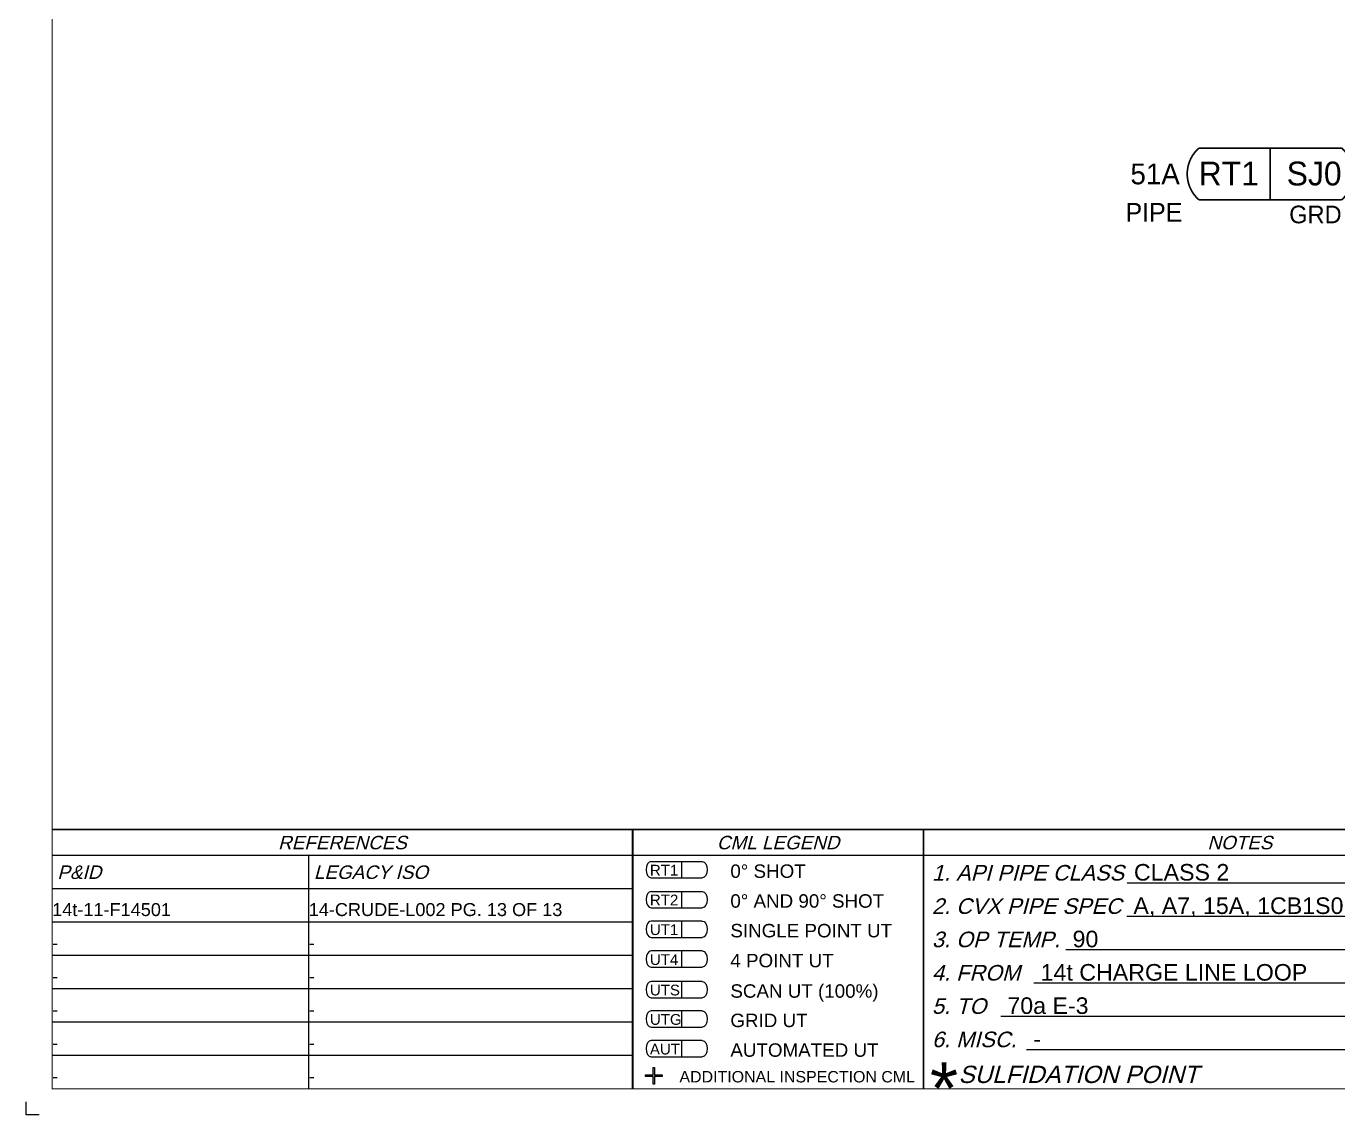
# Model space of a CAD drawing. Header units: inches. Extents: x 0.1 to 17.4, y 0.1 to 11.4.
# Drawn here: x 0.12 to 6.45, y 0.12 to 5.37 of the extents above; entities that cross this region are included whole.
import ezdxf
from ezdxf.enums import TextEntityAlignment as Align

# ---------------------------------------------------------------- set-up
doc = ezdxf.new("R2010")
doc.units = ezdxf.units.IN
doc.header["$MEASUREMENT"] = 0
for name, color, linetype in [('BORDER', 3, 'Continuous'), ('BORDERTEXT', 7, 'Continuous'), ('PART_SelectedCML_RT', 132, 'Continuous')]:
    doc.layers.add(name, color=color, linetype=linetype)
doc.styles.add('CMLPAS', font='')
doc.styles.add('FEASStandard', font='arial.ttf')
doc.styles.add('PART_Standard', font='romans', dxfattribs={"width": 0.8, "height": 0.09})
doc.styles.add('Richmond', font='arial.ttf')
doc.styles.get('CMLPAS').set_extended_font_data('Cordia New')

# ---------------------------------------------------------------- blocks, each defined once
blk = doc.blocks.new('Border')
h = blk.add_hatch(color=256)
h.dxf.hatch_style = 1
h.paths.add_polyline_path([(3.147, 0.3168), (3.1101, 0.3168), (3.1101, 0.3097), (3.147, 0.3097), (3.147, 0.2728), (3.1542, 0.2728), (3.1542, 0.3097), (3.191, 0.3097), (3.191, 0.3168), (3.1542, 0.3168), (3.1542, 0.3537), (3.147, 0.3537)])
blk.add_line((5.4322, 1.2439), (7.435, 1.2439))
for points in [[(5.4296, 1.0829), (7.435, 1.0829)], [(5.1365, 0.9222), (7.435, 0.9222)], [(4.9824, 0.7615), (7.435, 0.7615)], [(4.8221, 0.6009), (7.435, 0.6009)], [(4.9467, 0.4404), (7.435, 0.4404)], [(3.147, 0.3097), (3.1101, 0.3097), (3.1101, 0.3168), (3.147, 0.3168)], [(3.147, 0.3168), (3.147, 0.3537), (3.1542, 0.3537), (3.1542, 0.3168)], [(3.1542, 0.3168), (3.191, 0.3168), (3.191, 0.3097), (3.1542, 0.3097)], [(3.1542, 0.3097), (3.1542, 0.2728), (3.147, 0.2728), (3.147, 0.3097)]]:
    blk.add_lwpolyline(points)
at = {"layer": 'BORDER'}
for p, q in [((7.5, 1.375), (0.25, 1.375)), ((1.4866, 0.25), (1.4866, 1.375)), ((1.4866, 1.2143), (0.25, 1.2143)), ((3.0482, 1.2143), (1.4866, 1.2143)), ((1.4866, 1.0536), (0.25, 1.0536)), ((3.0482, 1.0536), (1.4866, 1.0536)), ((1.4866, 0.8929), (0.25, 0.8929)), ((3.0482, 0.8929), (1.4866, 0.8929)), ((1.4866, 0.7321), (0.25, 0.7321)), ((3.0482, 0.7321), (1.4866, 0.7321)), ((1.4866, 0.5714), (0.25, 0.5714)), ((3.0482, 0.5714), (1.4866, 0.5714)), ((1.4866, 0.4107), (0.25, 0.4107)), ((3.0482, 0.4107), (1.4866, 0.4107))]:
    blk.add_line(p, q, dxfattribs=at)
at = {"layer": 'BORDER', "const_width": 0.005}
blk.add_lwpolyline([(0.25, 0.25), (17.25, 0.25), (17.25, 11.25), (0.25, 11.25)], close=True, dxfattribs=at)
at = {"layer": 'BORDER', "const_width": 0.00833}
for points in [[(17.25, 1.5), (0.25, 1.5)], [(3.0482, 0.25), (3.0482, 1.5)], [(4.45, 0.25), (4.45, 1.5)]]:
    blk.add_lwpolyline(points, dxfattribs=at)
at = {"layer": 'BORDERTEXT', "color": 7, "linetype": 'Continuous'}
for p, q in [((3.1374, 1.346), (3.383, 1.346)), ((3.1374, 1.2673), (3.383, 1.2673)), ((3.1374, 1.2022), (3.383, 1.2022)), ((3.1374, 1.1235), (3.383, 1.1235))]:
    blk.add_line(p, q, dxfattribs=at)
at = {"layer": 'BORDERTEXT'}
for p, q in [((3.2829, 1.346), (3.2829, 1.2673)), ((3.2829, 1.2022), (3.2829, 1.1235)), ((3.2829, 1.0592), (3.2829, 0.9805)), ((3.2829, 1.0592), (3.2829, 0.9805)), ((3.2829, 0.9149), (3.2829, 0.8362)), ((3.2829, 0.9149), (3.2829, 0.8362)), ((3.2829, 0.768), (3.2829, 0.6893)), ((3.2829, 0.768), (3.2829, 0.6893)), ((3.2829, 0.6263), (3.2829, 0.5476)), ((3.2829, 0.6263), (3.2829, 0.5476)), ((3.2829, 0.4833), (3.2829, 0.4046)), ((3.2829, 0.4833), (3.2829, 0.4046))]:
    blk.add_line(p, q, dxfattribs=at)
at = {"layer": 'BORDERTEXT', "color": 7}
for p, q in [((3.383, 1.0592), (3.1374, 1.0592)), ((3.1374, 0.9805), (3.383, 0.9805)), ((3.383, 0.9149), (3.1374, 0.9149)), ((3.1374, 0.8362), (3.383, 0.8362)), ((3.383, 0.768), (3.1374, 0.768)), ((3.1374, 0.6893), (3.383, 0.6893)), ((3.383, 0.6263), (3.1374, 0.6263)), ((3.1374, 0.5476), (3.383, 0.5476)), ((3.383, 0.4833), (3.1374, 0.4833)), ((3.1374, 0.4046), (3.383, 0.4046))]:
    blk.add_line(p, q, dxfattribs=at)
at = {"layer": 'BORDERTEXT'}
for centre in [(3.1374, 1.3067), (3.1374, 1.1628), (3.1374, 1.0199), (3.1374, 0.8755), (3.1374, 0.7286), (3.1374, 0.5869), (3.1374, 0.444)]:
    blk.add_ellipse(centre, major_axis=(0, -0.0394), ratio=0.624439, start_param=3.141593, end_param=6.283185, dxfattribs=at)
at = {"layer": 'BORDERTEXT', "extrusion": (0, 0, -1)}
for centre in [(3.383, 1.3067), (3.383, 1.1628), (3.383, 1.0199), (3.383, 0.8755), (3.383, 0.7286), (3.383, 0.5869), (3.383, 0.444)]:
    blk.add_ellipse(centre, major_axis=(0, -0.0394), ratio=0.624439, start_param=3.141593, end_param=6.283185, dxfattribs=at)
at = {"layer": 'BORDERTEXT', "style": 'FEASStandard', "oblique": 15}
for s, p in [('REFERENCES', (1.6491, 1.4375)), ('CML LEGEND', (3.7491, 1.4375)), ('NOTES', (5.975, 1.4375))]:
    blk.add_text(s, height=0.065, dxfattribs=at).set_placement(p, align=Align.MIDDLE)
for s, p in [('LEGACY ISO', (1.5116, 1.2946)), ('P&ID', (0.275, 1.2946))]:
    blk.add_text(s, height=0.065, dxfattribs=at).set_placement(p, align=Align.MIDDLE_LEFT)
at = {"layer": 'BORDERTEXT', "style": 'FEASStandard'}
for s, height, p in [('RT1', 0.05184, (3.1313, 1.2785)), ('0%%D SHOT', 0.0648, (3.5191, 1.2673)), ('RT2', 0.05184, (3.1313, 1.1347)), ('0%%D AND 90%%D SHOT', 0.0648, (3.5191, 1.1235)), ('UT1', 0.05184, (3.1313, 0.9917)), ('SINGLE POINT UT', 0.0648, (3.5191, 0.9805)), ('UT4', 0.05184, (3.1313, 0.8474)), ('4 POINT UT', 0.0648, (3.5191, 0.8362)), ('UTS', 0.05184, (3.1313, 0.7005)), ('SCAN UT (100%%%)', 0.0648, (3.5191, 0.6893)), ('UTG', 0.05184, (3.1313, 0.5588)), ('GRID UT', 0.0648, (3.5191, 0.5476)), ('AUT', 0.05184, (3.1313, 0.4158)), ('AUTOMATED UT', 0.0648, (3.5191, 0.4046)), ('ADDITIONAL INSPECTION CML', 0.055, (3.2736, 0.281))]:
    blk.add_text(s, height=height, dxfattribs=at).set_placement(p)
at = {"layer": 'BORDERTEXT', "style": 'FEASStandard', "oblique": 15}
for s, height, p in [('1. API PIPE CLASS', 0.075, (4.4909, 1.2545)), ('2. CVX PIPE SPEC', 0.075, (4.4909, 1.0937)), ('3. OP TEMP.', 0.075, (4.4909, 0.933)), ('4. FROM ', 0.075, (4.4909, 0.7723)), ('5. TO ', 0.075, (4.4909, 0.6116)), ('6. MISC. ', 0.075, (4.4909, 0.4509)), ('SULFIDATION POINT', 0.083333, (4.6188, 0.2781))]:
    blk.add_text(s, height=height, dxfattribs=at).set_placement(p)
at = {"layer": 'BORDERTEXT', "insert": (4.4811, 0.3778), "char_height": 0.25, "attachment_point": 1, "style": 'FEASStandard'}
blk.add_mtext('*', dxfattribs=at)
blk = doc.blocks.new('BORDER TEXT')
at = {"layer": 'BORDERTEXT'}
for tag, p, height, style in [('API_PIPE_CLASS', (5.4645, 1.2542), 0.08, 'Richmond'), ('MATERIAL1', (12.263, 1.2111), 0.08, 'Richmond'), ('P&ID_#1', (0.25, 1.0831), 0.0625, 'FEASStandard'), ('LINE_#1', (1.4866, 1.0831), 0.0625, 'FEASStandard'), ('CVX_PIPE_SPEC', (5.4619, 1.0932), 0.08, 'Richmond'), ('MATERIAL2', (12.263, 1.0395), 0.08, 'Richmond'), ('OP_TEMP', (5.1687, 0.9325), 0.08, 'Richmond'), ('P&ID_#2', (0.25, 0.9224), 0.0625, 'FEASStandard'), ('LINE_#2', (1.4866, 0.9224), 0.0625, 'FEASStandard'), ('MATERIAL3', (12.263, 0.868), 0.08, 'Richmond'), ('P&ID_#3', (0.25, 0.7617), 0.0625, 'FEASStandard'), ('LINE_#3', (1.4866, 0.7617), 0.0625, 'FEASStandard'), ('FROM', (5.0146, 0.7718), 0.08, 'Richmond'), ('MATERIAL4', (12.263, 0.6965), 0.08, 'Richmond'), ('P&ID_#4', (0.25, 0.601), 0.0625, 'FEASStandard'), ('LINE_#4', (1.4866, 0.601), 0.0625, 'FEASStandard'), ('TO', (4.8543, 0.6112), 0.08, 'Richmond'), ('MATERIAL5', (12.263, 0.5249), 0.08, 'Richmond'), ('MISC', (4.9789, 0.4506), 0.08, 'Richmond'), ('P&ID_#5', (0.25, 0.4403), 0.0625, 'FEASStandard'), ('LINE_#5', (1.4866, 0.4403), 0.0625, 'FEASStandard'), ('INSULATION', (12.9278, 0.4142), 0.0625, 'FEASStandard'), ('P&ID_#6', (0.25, 0.2796), 0.0625, 'FEASStandard'), ('LINE_#6', (1.4866, 0.2796), 0.0625, 'FEASStandard'), ('PWHT', (12.9278, 0.2806), 0.0625, 'FEASStandard')]:
    blk.add_attdef(tag, p, '', height=height, dxfattribs=dict(at, style=style))
at = {"layer": 'BORDERTEXT', "style": 'FEASStandard'}
for tag, p in [('DR.BY', (11.075, 0.5625)), ('DR.BY_DATE', (11.95, 0.5625)), ('CHK_BY', (11.075, 0.3542)), ('CHK._BY_DATE', (11.95, 0.3542))]:
    blk.add_attdef(tag, text='', height=0.1, dxfattribs=at).set_placement(p, align=Align.MIDDLE_CENTER)
at = {"layer": 'BORDERTEXT', "style": 'PART_Standard', "width": 0.8}
for tag, p in [('PLANT_NUMBER', (13.9375, 0.3836)), ('SYSTEM_NUMBER', (14.8125, 0.3836)), ('CIRCUIT_NUMBER', (15.6875, 0.3836)), ('SHEET_NUMBER', (16.5, 0.3836)), ('REVISION', (17.0625, 0.3836))]:
    blk.add_attdef(tag, text='', height=0.15, dxfattribs=at).set_placement(p, align=Align.MIDDLE_CENTER)
blk = doc.blocks.new('CMLPAS')
at = {"const_width": 0.008}
blk.add_lwpolyline([(0.0625, 0.125, 0.454441), (0.0625, -0.125), (0.75, -0.125, 0.454441), (0.75, 0.125)], format="xyb", close=True, dxfattribs=at)
blk.add_lwpolyline([(0.4063, -0.125), (0.4063, 0.125)], dxfattribs=at)
at = {"style": 'CMLPAS', "flags": 1}
for tag, p in [('STATE', (0.75, 0.6229)), ('DL', (0.75, 0.4817)), ('CIRCUIT', (0.75, 0.3405)), ('SUBSINTERVAL(MONTHS)', (-0.0251, -0.3355)), ('OLD_ID', (0.75, -0.3366)), ('OLD_NDE', (0.75, -0.4778)), ('OLD_ENTY', (0.7411, -0.6357)), ('SIZE', (0.7473, -0.7611)), ('SPEC', (0.7473, -0.9022)), ('JUSTIFY', (0.7473, -1.0434)), ('COMMENTS', (0.7473, -1.1846)), ('OLD_ASSET', (0.75, -1.3262)), ('SCHED', (0.7371, -1.4689)), ('NOM_THICK', (0.7521, -1.6102)), ('CORR_ALLOW', (0.763, -1.7453)), ('TML_STATUS', (0.7723, -1.8777)), ('FLOW_ORDER', (0.7785, -2.1301))]:
    blk.add_attdef(tag, text='', height=0.1, dxfattribs=at).set_placement(p, align=Align.MIDDLE_RIGHT)
at = {"style": 'CMLPAS'}
for tag, height, p in [('CHILD', 0.25, (0.75, 0.269)), ('###', 0.115, (0.75, 0.002)), ('ACCESS', 0.085, (0.75, -0.1954))]:
    blk.add_attdef(tag, text='', height=height, dxfattribs=at).set_placement(p, align=Align.MIDDLE_RIGHT)
at = {"color": 152, "style": 'CMLPAS'}
for tag, height, p in [('SPECIAL', 0.085, (0.4055, 0.1897)), ('DM-TYPE', 0.1, (-0.03, 0)), ('COMP', 0.09, (-0.0174, -0.185))]:
    blk.add_attdef(tag, text='', height=height, dxfattribs=at).set_placement(p, align=Align.MIDDLE_RIGHT)
at = {"style": 'CMLPAS'}
blk.add_attdef('NDE', text='', height=0.115, dxfattribs=at).set_placement((0.206, 0.002), align=Align.MIDDLE_CENTER)

msp = doc.modelspace()

# ---------------------------------------------------------------- linework, layer by layer
for p, q in [((0.125, 0.125), (0.125, 0.1875)), ((0.1875, 0.125), (0.125, 0.125))]:
    msp.add_line(p, q)

# ---------------------------------------------------------------- block references
at = {"layer": 'BORDER'}
msp.add_blockref('Border', (0, 0), dxfattribs=at)
at = {"layer": 'BORDERTEXT'}
ref = msp.add_blockref('BORDER TEXT', (0, 0), dxfattribs=at)
ref.add_attrib('MISC', '-', (4.9789, 0.4506), dxfattribs={"height": 0.08, "style": 'Richmond'})
ref.add_attrib('TO', '70a E-3', (4.8543, 0.6112), dxfattribs={"height": 0.08, "style": 'Richmond'})
ref.add_attrib('FROM', '14t CHARGE LINE LOOP', (5.0146, 0.7718), dxfattribs={"height": 0.08, "style": 'Richmond'})
ref.add_attrib('OP_TEMP', '90', (5.1687, 0.9325), dxfattribs={"height": 0.08, "style": 'Richmond'})
ref.add_attrib('CVX_PIPE_SPEC', 'A, A7, 15A, 1CB1S01, 1CS12', (5.4619, 1.0932), dxfattribs={"height": 0.08, "style": 'Richmond'})
ref.add_attrib('API_PIPE_CLASS', 'CLASS 2', (5.4645, 1.2542), dxfattribs={"height": 0.08, "style": 'Richmond'})
ref.add_attrib('LINE_#6', '-', (1.4866, 0.2796), dxfattribs={"height": 0.0625, "style": 'FEASStandard'})
ref.add_attrib('LINE_#5', '-', (1.4866, 0.4403), dxfattribs={"height": 0.0625, "style": 'FEASStandard'})
ref.add_attrib('LINE_#4', '-', (1.4866, 0.601), dxfattribs={"height": 0.0625, "style": 'FEASStandard'})
ref.add_attrib('LINE_#3', '-', (1.4866, 0.7617), dxfattribs={"height": 0.0625, "style": 'FEASStandard'})
ref.add_attrib('LINE_#2', '-', (1.4866, 0.9224), dxfattribs={"height": 0.0625, "style": 'FEASStandard'})
ref.add_attrib('LINE_#1', '14-CRUDE-L002 PG. 13 OF 13', (1.4866, 1.0831), dxfattribs={"height": 0.0625, "style": 'FEASStandard'})
ref.add_attrib('P&ID_#6', '-', (0.25, 0.2796), dxfattribs={"height": 0.0625, "style": 'FEASStandard'})
ref.add_attrib('P&ID_#5', '-', (0.25, 0.4403), dxfattribs={"height": 0.0625, "style": 'FEASStandard'})
ref.add_attrib('P&ID_#4', '-', (0.25, 0.601), dxfattribs={"height": 0.0625, "style": 'FEASStandard'})
ref.add_attrib('P&ID_#3', '-', (0.25, 0.7617), dxfattribs={"height": 0.0625, "style": 'FEASStandard'})
ref.add_attrib('P&ID_#2', '-', (0.25, 0.9224), dxfattribs={"height": 0.0625, "style": 'FEASStandard'})
ref.add_attrib('P&ID_#1', '14t-11-F14501', (0.25, 1.0831), dxfattribs={"height": 0.0625, "style": 'FEASStandard'})
at = {"layer": 'PART_SelectedCML_RT'}
msp.add_blockref('CMLPAS', (5.7155, 4.6615), dxfattribs=at).add_auto_attribs({'###': 'SJ0', 'NDE': 'RT1', 'DM-TYPE': '51A', 'COMP': 'PIPE', 'ACCESS': 'GRD'})

doc.saveas('drawing.dxf')
